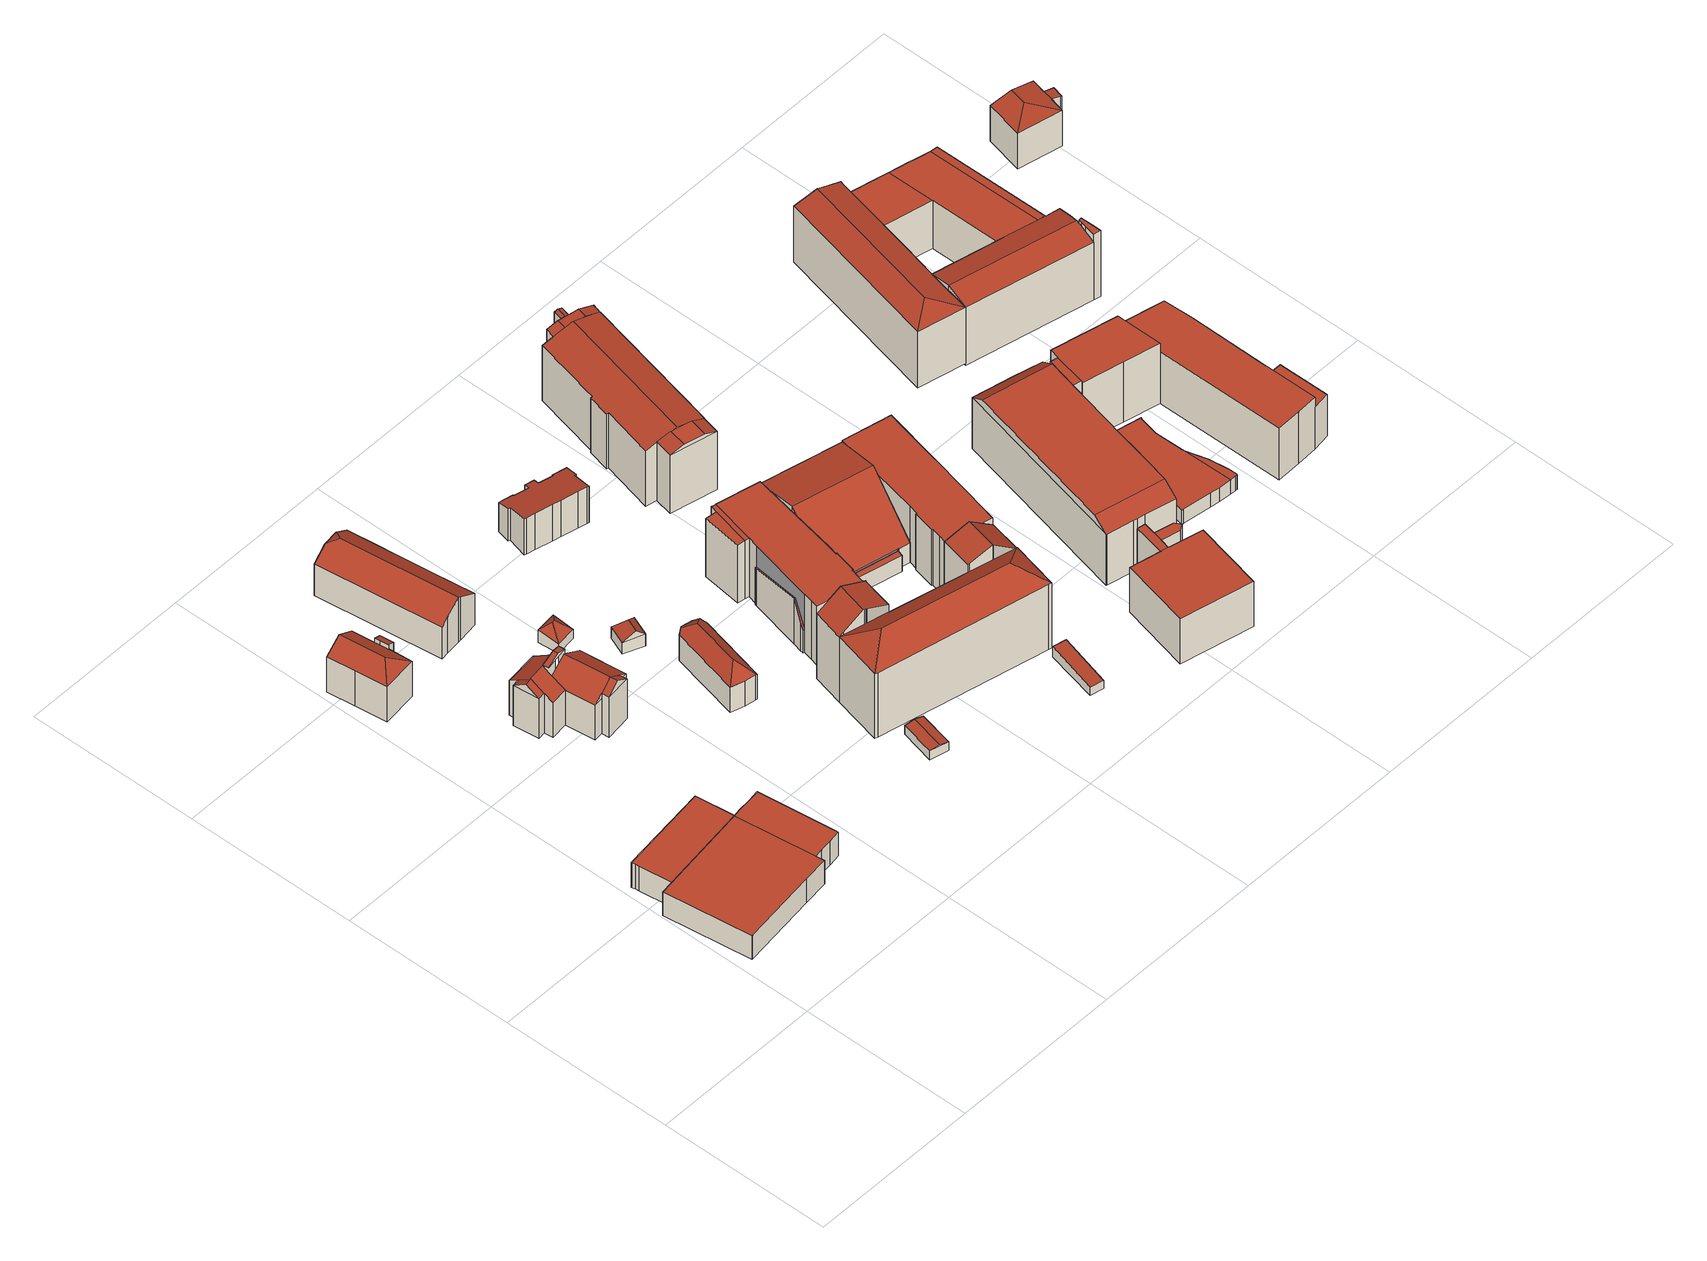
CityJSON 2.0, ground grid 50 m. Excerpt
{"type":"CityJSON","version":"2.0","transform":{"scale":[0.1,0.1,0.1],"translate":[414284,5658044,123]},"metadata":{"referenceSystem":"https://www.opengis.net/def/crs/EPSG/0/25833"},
"CityObjects":{
"building1":{"type":"Building","attributes":{"Gemeindeschluessel":14612000,"Geometrietyp2DReferenz":"3000","function":"31001_2000","roofType":"9999"},"children":["building1-1","building1-2"]},
"building1-1":{"type":"BuildingPart","attributes":{"Dachtyp_tdc":"tdcPolyFlatRoof","Dachneigung":0,"QualitaetDacherkennung":85,"Geometrietyp2DReferenz":"3000","measuredHeight":8.06,"roofType":"1000"},"parents":["building1"],"geometry":[{"type":"MultiSurface","lod":"2","boundaries":[[[0,1,2,3]],[[1,4,5,2]],[[4,6,7,5]],[[6,8,9,7]],[[8,10,11,9]],[[12,13,14,15]],[[12,0,3,13]],[[12,15,10,8,6,4,1,0]],[[3,2,5,7,9,11,14,13]]],"semantics":{"surfaces":[{"type":"WallSurface"},{"type":"RoofSurface"},{"type":"GroundSurface"}],"values":[0,0,0,0,0,0,0,1,2]}}]},
"building1-2":{"type":"BuildingPart","attributes":{"Dachtyp_tdc":"tdcPolyFlatRoof","Dachneigung":0,"QualitaetDacherkennung":81,"Geometrietyp2DReferenz":"3000","measuredHeight":8.03,"roofType":"1000"},"parents":["building1"],"geometry":[{"type":"MultiSurface","lod":"2","boundaries":[[[10,16,17,11]],[[16,18,19,17]],[[18,20,21,19]],[[20,22,23,21]],[[22,24,25,23]],[[24,26,27,25]],[[26,28,29,27]],[[28,30,31,29]],[[30,32,33,31]],[[32,15,14,33]],[[15,32,30,28,26,24,22,20,18,16,10]],[[11,17,19,21,23,25,27,29,31,33,14]]],"semantics":{"surfaces":[{"type":"WallSurface"},{"type":"RoofSurface"},{"type":"GroundSurface"}],"values":[0,0,0,0,0,0,0,0,0,0,1,2]}}]},
"building2":{"type":"Building","attributes":{"Dachtyp_tdc":"tdcPolyFlatRoof","Gemeindeschluessel":14612000,"Dachneigung":0,"QualitaetDacherkennung":77,"Geometrietyp2DReferenz":"3000","measuredHeight":8.43,"function":"31001_2000","roofType":"1000"},"geometry":[{"type":"Solid","lod":"2","boundaries":[[[[34,35,36,37]],[[35,16,38,36]],[[16,8,39,38]],[[8,40,41,39]],[[40,42,43,41]],[[42,34,37,43]],[[42,40,8,16,35,34]],[[37,36,38,39,41,43]]]],"semantics":{"surfaces":[{"type":"WallSurface"},{"type":"RoofSurface"},{"type":"GroundSurface"}],"values":[[0,0,0,0,0,0,1,2]]}}]},
"building3":{"type":"Building","attributes":{"Gemeindeschluessel":14612000,"Geometrietyp2DReferenz":"3000","function":"31001_9998","roofType":"9999"},"children":["building3-1","building3-2"]},
"building3-1":{"type":"BuildingPart","attributes":{"Dachtyp_tdc":"tdcHipAndGableRoof","Dachneigung":31.27,"QualitaetDacherkennung":76,"Geometrietyp2DReferenz":"3000","measuredHeight":15.12,"roofType":"5000"},"parents":["building3"],"geometry":[{"type":"MultiSurface","lod":"2","boundaries":[[[44,45,46,47]],[[45,48,49,46]],[[50,51,52,53]],[[51,54,55,52]],[[54,56,57,55]],[[56,58,59,57]],[[58,44,47,59]],[[54,51,60]],[[51,50,61,48,45,44,60]],[[44,58,56,54,60]],[[47,46,49,62,53,52,55,57,59]]],"semantics":{"surfaces":[{"type":"WallSurface"},{"type":"RoofSurface"},{"type":"GroundSurface"}],"values":[0,0,0,0,0,0,0,1,1,1,2]}}]},
"building3-2":{"type":"BuildingPart","attributes":{"Dachtyp_tdc":"tdcPolyFlatRoof","Dachneigung":19.65,"QualitaetDacherkennung":70,"Geometrietyp2DReferenz":"3000","measuredHeight":13.44,"roofType":"2100"},"parents":["building3"],"geometry":[{"type":"MultiSurface","lod":"2","boundaries":[[[63,64,65,66]],[[64,67,50,53,65]],[[68,63,66,49,48]],[[68,69,67,64,63]],[[66,65,53,62,49]]],"semantics":{"surfaces":[{"type":"WallSurface"},{"type":"RoofSurface"},{"type":"GroundSurface"}],"values":[0,0,0,1,2]}}]},
"building4":{"type":"Building","attributes":{"Gemeindeschluessel":14612000,"Geometrietyp2DReferenz":"3000","function":"31001_9998","roofType":"9999"},"children":["building4-1","building4-2","building4-3","building4-4","building4-5","building4-6"]},
"building4-1":{"type":"BuildingPart","attributes":{"Dachtyp_tdc":"tdcPolyFlatRoof","Dachneigung":34.03,"QualitaetDacherkennung":92,"Geometrietyp2DReferenz":"3000","measuredHeight":16.18,"roofType":"2100"},"parents":["building4"],"geometry":[{"type":"MultiSurface","lod":"2","boundaries":[[[70,71,72,73]],[[71,74,75,72]],[[71,70,76,77,78,79,80,74]],[[81,82,83,73,72,75]]],"semantics":{"surfaces":[{"type":"WallSurface"},{"type":"RoofSurface"},{"type":"GroundSurface"}],"values":[0,0,1,2]}}]},
"building4-2":{"type":"BuildingPart","attributes":{"Dachtyp_tdc":"tdcFreeFormRoof","Dachneigung":33.38,"QualitaetDacherkennung":63,"Geometrietyp2DReferenz":"3000","measuredHeight":16.01,"roofType":"5000"},"parents":["building4"],"geometry":[{"type":"MultiSurface","lod":"2","boundaries":[[[84,85,86,87]],[[88,89,90,91]],[[89,70,73,90]],[[92,93,94,95]],[[93,96,97,94]],[[96,84,87,97]],[[98,99,76,70,89,100,101]],[[102,84,96,103,104,98,101,105]],[[92,104,103,93]],[[93,103,96]],[[102,106,85]],[[84,102,85]],[[88,100,89]],[[87,86,91,90,73,83,95,94,97]]],"semantics":{"surfaces":[{"type":"WallSurface"},{"type":"RoofSurface"},{"type":"GroundSurface"}],"values":[0,0,0,0,0,0,1,1,0,0,0,0,0,2]}}]},
"building4-3":{"type":"BuildingPart","attributes":{"Dachtyp_tdc":"tdcGableRoof","Dachneigung":21.73,"QualitaetDacherkennung":36,"Geometrietyp2DReferenz":"3000","measuredHeight":18.16,"roofType":"3100"},"parents":["building4"],"geometry":[{"type":"MultiSurface","lod":"2","boundaries":[[[107,108,104,92,95,109]],[[110,108,111]],[[107,112,113]],[[108,107,113,111]],[[112,110,111,113]],[[109,95,83,82,114]]],"semantics":{"surfaces":[{"type":"WallSurface"},{"type":"RoofSurface"},{"type":"GroundSurface"}],"values":[0,0,0,1,1,2]}}]},
"building4-4":{"type":"BuildingPart","attributes":{"Dachtyp_tdc":"tdcPolyFlatRoof","Dachneigung":33.9,"QualitaetDacherkennung":66,"Geometrietyp2DReferenz":"3000","measuredHeight":15.99,"roofType":"2100"},"parents":["building4"],"geometry":[{"type":"MultiSurface","lod":"2","boundaries":[[[115,116,117]],[[115,118,119,116]],[[118,120,121,119]],[[120,122,114,121]],[[122,120,118,115,123,124,125]],[[81,116,119,121,114,82]]],"semantics":{"surfaces":[{"type":"WallSurface"},{"type":"RoofSurface"},{"type":"GroundSurface"}],"values":[0,0,0,0,1,2]}}]},
"building4-5":{"type":"BuildingPart","attributes":{"Dachtyp_tdc":"tdcGableRoof","Dachneigung":34.15,"QualitaetDacherkennung":80,"Geometrietyp2DReferenz":"3000","measuredHeight":16.05,"roofType":"3100"},"parents":["building4"],"geometry":[{"type":"MultiSurface","lod":"2","boundaries":[[[106,126,127,86,85]],[[126,128,129,127]],[[128,100,88,91,129]],[[128,126,130]],[[126,106,105,131,130]],[[100,128,130,131]],[[86,127,129,91]]],"semantics":{"surfaces":[{"type":"WallSurface"},{"type":"RoofSurface"},{"type":"GroundSurface"}],"values":[0,0,0,0,1,1,2]}}]},
"building4-6":{"type":"BuildingPart","attributes":{"Dachtyp_tdc":"tdcGableRoof","Dachneigung":34.23,"QualitaetDacherkennung":60,"Geometrietyp2DReferenz":"3000","measuredHeight":16.06,"roofType":"3100"},"parents":["building4"],"geometry":[{"type":"MultiSurface","lod":"2","boundaries":[[[74,132,133,75]],[[132,134,135,133]],[[134,117,116,135]],[[134,136,80,124,123,117]],[[74,80,136,132]],[[136,134,132]],[[116,81,75,133,135]]],"semantics":{"surfaces":[{"type":"WallSurface"},{"type":"RoofSurface"},{"type":"GroundSurface"}],"values":[0,0,0,1,1,0,2]}}]},
"building5":{"type":"Building","attributes":{"Dachtyp_tdc":"tdcGableAndHippedGRoof","Gemeindeschluessel":14612000,"Dachneigung":33.73,"QualitaetDacherkennung":75,"Geometrietyp2DReferenz":"3000","measuredHeight":15.23,"function":"31001_9998","roofType":"9999"},"geometry":[{"type":"Solid","lod":"2","boundaries":[[[[137,138,139,140]],[[138,141,142,139]],[[141,143,144,142]],[[143,145,146,144]],[[145,147,148,146]],[[147,149,150,148]],[[143,141,151]],[[141,138,137,152,153,151]],[[153,154,155,156,149,147,145,143,151]],[[150,157,158,159,160,161,140,139,142,144,146,148]],[[149,156,157,150]],[[156,155,158,157]],[[155,154,159,158]],[[154,153,160,159]],[[153,152,161,160]],[[152,137,140,161]]]],"semantics":{"surfaces":[{"type":"WallSurface"},{"type":"RoofSurface"},{"type":"GroundSurface"}],"values":[[0,0,0,0,0,0,1,1,1,2,0,0,0,0,0,0]]}}]},
"building6":{"type":"Building","attributes":{"Dachtyp_tdc":"tdcHipRoof","Gemeindeschluessel":14612000,"Dachneigung":45.97,"QualitaetDacherkennung":79,"Geometrietyp2DReferenz":"3000","measuredHeight":6.5,"function":"31001_9998","roofType":"3200"},"geometry":[{"type":"Solid","lod":"2","boundaries":[[[[162,163,164,165]],[[163,166,167,164]],[[166,168,169,167]],[[168,162,165,169]],[[166,163,170]],[[162,168,171]],[[163,162,171,170]],[[168,166,170,171]],[[165,164,167,169]]]],"semantics":{"surfaces":[{"type":"WallSurface"},{"type":"RoofSurface"},{"type":"GroundSurface"}],"values":[[0,0,0,0,1,1,1,1,2]]}}]},
"building7":{"type":"Building","attributes":{"Dachtyp_tdc":"tdcGableRoof","Gemeindeschluessel":14612000,"Dachneigung":11.41,"QualitaetDacherkennung":80,"Geometrietyp2DReferenz":"3000","measuredHeight":3.55,"function":"31001_9998","roofType":"3100"},"geometry":[{"type":"Solid","lod":"2","boundaries":[[[[172,173,174,175]],[[173,176,177,174]],[[176,178,179,177]],[[178,172,175,179]],[[176,173,180]],[[172,178,181]],[[173,172,181,180]],[[178,176,180,181]],[[175,174,177,179]]]],"semantics":{"surfaces":[{"type":"WallSurface"},{"type":"RoofSurface"},{"type":"GroundSurface"}],"values":[[0,0,0,0,0,0,1,1,2]]}}]},
"building8":{"type":"Building","attributes":{"Dachtyp_tdc":"tdcHipAndGableRoof","Gemeindeschluessel":14612000,"Dachneigung":36.95,"QualitaetDacherkennung":66,"Geometrietyp2DReferenz":"3000","measuredHeight":6.37,"function":"31001_9998","roofType":"5000"},"geometry":[{"type":"Solid","lod":"2","boundaries":[[[[182,183,184,185]],[[183,186,187,184]],[[186,188,189,187]],[[188,182,185,189]],[[186,183,190]],[[182,188,191]],[[183,182,191,190]],[[188,186,190,191]],[[185,184,187,189]]]],"semantics":{"surfaces":[{"type":"WallSurface"},{"type":"RoofSurface"},{"type":"GroundSurface"}],"values":[[0,0,0,0,1,0,1,1,2]]}}]},
"building9":{"type":"Building","attributes":{"Dachtyp_tdc":"tdcFreeFormRoof","Gemeindeschluessel":14612000,"Dachneigung":42.95,"QualitaetDacherkennung":76,"Geometrietyp2DReferenz":"3000","measuredHeight":12.14,"function":"31001_9998","roofType":"5000"},"geometry":[{"type":"Solid","lod":"2","boundaries":[[[[192,193,194,195]],[[193,196,197,194]],[[196,198,199,197]],[[198,200,201,199]],[[200,202,203,201]],[[204,205,206,207,208]],[[209,210,198,196,211]],[[200,210,209,206,205,202]],[[209,211,193,192,207,206]],[[204,202,205]],[[196,193,211]],[[192,208,207]],[[200,198,210]],[[203,212,213,195,194,197,199,201]],[[202,204,212,203]],[[204,208,213,212]],[[208,192,195,213]]]],"semantics":{"surfaces":[{"type":"WallSurface"},{"type":"RoofSurface"},{"type":"GroundSurface"}],"values":[[0,0,0,0,0,1,1,1,1,0,0,0,0,2,0,0,0]]}}]},
"building10":{"type":"Building","attributes":{"Dachtyp_tdc":"tdcPolyFlatRoof","Gemeindeschluessel":14612000,"Dachneigung":13.35,"QualitaetDacherkennung":52,"Geometrietyp2DReferenz":"3000","measuredHeight":12.27,"function":"31001_9998","roofType":"2100"},"geometry":[{"type":"Solid","lod":"2","boundaries":[[[[214,215,216,217]],[[215,218,219,216]],[[218,220,221,219]],[[220,222,223,221]],[[222,224,225,223]],[[224,226,227,225]],[[226,228,229,227]],[[228,230,231,229]],[[230,232,233,231]],[[232,234,235,233]],[[234,236,237,235]],[[236,238,239,237]],[[238,240,241,239]],[[240,242,243,241]],[[242,244,245,243]],[[244,246,247,245]],[[246,248,249,247]],[[248,250,251,249]],[[250,252,253,251]],[[252,254,255,253]],[[254,256,257,255]],[[256,258,259,257]],[[258,214,217,259]],[[258,256,254,252,250,248,246,244,242,240,238,236,234,232,230,228,226,224,222,220,218,215,214]],[[217,216,219,221,223,225,227,229,231,233,235,237,239,241,243,245,247,249,251,253,255,257,259]]]],"semantics":{"surfaces":[{"type":"WallSurface"},{"type":"RoofSurface"},{"type":"GroundSurface"}],"values":[[0,0,0,0,0,0,0,0,0,0,0,0,0,0,0,0,0,0,0,0,0,0,0,1,2]]}}]},
"building11":{"type":"Building","attributes":{"Gemeindeschluessel":14612000,"Geometrietyp2DReferenz":"3000","function":"31001_9998","roofType":"9999"},"children":["building11-1","building11-2","building11-3","building11-4"]},
"building11-1":{"type":"BuildingPart","attributes":{"Dachtyp_tdc":"tdcPolyFlatRoof","Dachneigung":0,"QualitaetDacherkennung":43,"Geometrietyp2DReferenz":"3000","measuredHeight":19.7,"roofType":"1000"},"parents":["building11"],"geometry":[{"type":"MultiSurface","lod":"2","boundaries":[[[260,261,262,263]],[[260,264,265,261]],[[264,266,267,265]],[[266,264,260,263]],[[262,261,265,267]]],"semantics":{"surfaces":[{"type":"WallSurface"},{"type":"RoofSurface"},{"type":"GroundSurface"}],"values":[0,0,0,1,2]}}]},
"building11-2":{"type":"BuildingPart","attributes":{"Dachtyp_tdc":"tdcPolyFlatRoof","Dachneigung":0,"QualitaetDacherkennung":51,"Geometrietyp2DReferenz":"3000","measuredHeight":19.66,"roofType":"1000"},"parents":["building11"],"geometry":[{"type":"MultiSurface","lod":"2","boundaries":[[[268,263,262,269]],[[266,270,271,267]],[[270,272,273,271]],[[272,270,266,263,268]],[[269,262,267,271,273]]],"semantics":{"surfaces":[{"type":"WallSurface"},{"type":"RoofSurface"},{"type":"GroundSurface"}],"values":[0,0,0,1,2]}}]},
"building11-3":{"type":"BuildingPart","attributes":{"Dachtyp_tdc":"tdcPolyFlatRoof","Dachneigung":0,"QualitaetDacherkennung":45,"Geometrietyp2DReferenz":"3000","measuredHeight":19.8,"roofType":"1000"},"parents":["building11"],"geometry":[{"type":"MultiSurface","lod":"2","boundaries":[[[274,275,276]],[[274,277,268,269,275]],[[278,279,280,273,272]],[[279,281,282,280]],[[281,283,284,282]],[[283,285,286,284]],[[285,287,288,286]],[[287,289,290,288]],[[289,291,292,290]],[[291,293,294,292]],[[293,295,296,294]],[[295,297,298,296]],[[297,299,300,298]],[[299,301,300]],[[299,297,295,293,291,289,287,285,283,281,279,278,277,274]],[[275,269,273,280,282,284,286,288,290,292,294,296,298,300,302]]],"semantics":{"surfaces":[{"type":"WallSurface"},{"type":"RoofSurface"},{"type":"GroundSurface"}],"values":[0,0,0,0,0,0,0,0,0,0,0,0,0,0,1,2]}}]},
"building11-4":{"type":"BuildingPart","attributes":{"Dachtyp_tdc":"tdcGableRoof","Dachneigung":10.1,"QualitaetDacherkennung":2,"Geometrietyp2DReferenz":"3000","measuredHeight":15.35,"roofType":"3100"},"parents":["building11"],"geometry":[{"type":"MultiSurface","lod":"2","boundaries":[[[303,276,275,304]],[[301,305,306,300]],[[305,307,308,306]],[[307,309,310,308]],[[309,311,312,310]],[[311,313,314,312]],[[313,303,304,314]],[[309,307,305,301,315]],[[315,276,303,313,311,309]],[[304,275,302,300,306,308,310,312,314]]],"semantics":{"surfaces":[{"type":"WallSurface"},{"type":"RoofSurface"},{"type":"GroundSurface"}],"values":[0,0,0,0,0,0,0,1,1,2]}}]},
"building12":{"type":"Building","attributes":{"name":"Brauerei an Waldschlösschen","Gemeindeschluessel":14612000,"Geometrietyp2DReferenz":"3000","function":"31001_2081","roofType":"9999"},"children":["building12-1","building12-2","building12-3"]},
"building12-1":{"type":"BuildingPart","attributes":{"Dachtyp_tdc":"tdcGableRoof","Dachneigung":37.42,"QualitaetDacherkennung":75,"Geometrietyp2DReferenz":"3000","measuredHeight":27.34,"roofType":"3100"},"parents":["building12"],"geometry":[{"type":"MultiSurface","lod":"2","boundaries":[[[316,317,318,319]],[[317,320,321,318]],[[320,322,323,321]],[[322,324,325,326,323]],[[327,328,329,330]],[[328,316,319,329]],[[331,324,322,320,317,316]],[[316,328,327,332,331]],[[319,318,321,323,326,333,330,329]]],"semantics":{"surfaces":[{"type":"WallSurface"},{"type":"RoofSurface"},{"type":"GroundSurface"}],"values":[0,0,0,0,0,0,1,1,2]}}]},
"building12-2":{"type":"BuildingPart","attributes":{"Dachtyp_tdc":"tdcHipRoof","Dachneigung":34.45,"QualitaetDacherkennung":50,"Geometrietyp2DReferenz":"3000","measuredHeight":27.27,"roofType":"3200"},"parents":["building12"],"geometry":[{"type":"MultiSurface","lod":"2","boundaries":[[[334,335,336,337,338]],[[335,339,340,336]],[[339,341,342,340]],[[341,343,344,342]],[[343,345,327,330,344]],[[325,346,347,326]],[[346,348,349,347]],[[345,343,350]],[[335,334,351]],[[343,341,339,335,351,350]],[[334,352,353,348,346,325,354,332,345,350,351]],[[349,355,337,336,340,342,344,330,333,326,347]]],"semantics":{"surfaces":[{"type":"WallSurface"},{"type":"RoofSurface"},{"type":"GroundSurface"}],"values":[0,0,0,0,0,0,0,1,1,1,1,2]}}]},
"building12-3":{"type":"BuildingPart","attributes":{"Dachtyp_tdc":"tdcGableRoof","Dachneigung":37.71,"QualitaetDacherkennung":75,"Geometrietyp2DReferenz":"3000","measuredHeight":27.37,"roofType":"3100"},"parents":["building12"],"geometry":[{"type":"MultiSurface","lod":"2","boundaries":[[[356,357,358,349,348]],[[357,359,360,358]],[[359,361,362,360]],[[361,363,364,362]],[[363,365,366,364]],[[365,338,337,366]],[[361,359,357,356,367]],[[367,352,338,365,363,361]],[[337,355,349,358,360,362,364,366]]],"semantics":{"surfaces":[{"type":"WallSurface"},{"type":"RoofSurface"},{"type":"GroundSurface"}],"values":[0,0,0,0,0,0,1,1,2]}}]},
"building13":{"type":"Building","attributes":{"Dachtyp_tdc":"tdcPolyFlatRoof","Gemeindeschluessel":14612000,"Dachneigung":3.63,"QualitaetDacherkennung":56,"Geometrietyp2DReferenz":"3000","measuredHeight":3.65,"function":"31001_9998","roofType":"2100"},"geometry":[{"type":"Solid","lod":"2","boundaries":[[[[368,369,370,371]],[[369,372,373,370]],[[372,374,375,373]],[[374,368,371,375]],[[374,372,369,368]],[[371,370,373,375]]]],"semantics":{"surfaces":[{"type":"WallSurface"},{"type":"RoofSurface"},{"type":"GroundSurface"}],"values":[[0,0,0,0,1,2]]}}]},
"building14":{"type":"Building","attributes":{"Gemeindeschluessel":14612000,"Geometrietyp2DReferenz":"3000","function":"31001_9998","roofType":"9999"},"children":["building14-1","building14-2"]},
"building14-1":{"type":"BuildingPart","attributes":{"Dachtyp_tdc":"tdcGableRoof","Dachneigung":44.28,"QualitaetDacherkennung":15,"Geometrietyp2DReferenz":"3000","measuredHeight":20.73,"roofType":"3100"},"parents":["building14"],"geometry":[{"type":"MultiSurface","lod":"2","boundaries":[[[376,377,378]],[[376,379,380,377]],[[379,381,382,380]],[[381,383,384,382]],[[383,385,386,384]],[[385,387,388,386]],[[387,389,390,388]],[[389,391,392,390]],[[391,393,394,395,392]],[[387,385,383,381]],[[381,379,376,393,391,389,387]],[[395,377,380,382,384,386,388,390,392]]],"semantics":{"surfaces":[{"type":"WallSurface"},{"type":"RoofSurface"},{"type":"GroundSurface"}],"values":[0,0,0,0,0,0,0,0,0,1,1,2]}}]},
"building14-2":{"type":"BuildingPart","attributes":{"Dachtyp_tdc":"tdcFreeFormRoof","Dachneigung":63.26,"QualitaetDacherkennung":7,"Geometrietyp2DReferenz":"3000","measuredHeight":6.7,"roofType":"5000"},"parents":["building14"],"geometry":[{"type":"MultiSurface","lod":"2","boundaries":[[[394,396,392,395]],[[396,397,398,392]],[[397,399,400,398]],[[399,378,377,400]],[[401,402,399,397]],[[401,397,396,394]],[[402,401,394,378]],[[402,378,399]],[[395,392,398,400,377]]],"semantics":{"surfaces":[{"type":"WallSurface"},{"type":"RoofSurface"},{"type":"GroundSurface"}],"values":[0,0,0,0,1,1,1,1,2]}}]},
"building15":{"type":"Building","attributes":{"Gemeindeschluessel":14612000,"Geometrietyp2DReferenz":"3000","function":"31001_2000","roofType":"9999"},"children":["building15-1","building15-2","building15-3","building15-4"]},
"building15-1":{"type":"BuildingPart","attributes":{"Dachtyp_tdc":"tdcGableRoof","Dachneigung":17.81,"QualitaetDacherkennung":59,"Geometrietyp2DReferenz":"3000","measuredHeight":21.57,"roofType":"3100"},"parents":["building15"],"geometry":[{"type":"MultiSurface","lod":"2","boundaries":[[[403,404,405,406]],[[404,407,408,405]],[[407,409,410,408]],[[409,411,412,410]],[[411,413,414,412]],[[413,415,416,414]],[[415,417,418,416]],[[417,419,420,418]],[[421,422,423,424,425,426,427]],[[428,429,430,419,417,415,413,411,409,407,404,403,431,432,433]],[[433,434,435,422,421,436,437,428]],[[438,406,405,408,410,412,414,416,418,420,439,425,424]]],"semantics":{"surfaces":[{"type":"WallSurface"},{"type":"RoofSurface"},{"type":"GroundSurface"}],"values":[0,0,0,0,0,0,0,0,0,1,1,2]}}]},
"building15-2":{"type":"BuildingPart","attributes":{"Dachtyp_tdc":"tdcCutGableRoof","Dachneigung":1.05,"QualitaetDacherkennung":79,"Geometrietyp2DReferenz":"3000","measuredHeight":21.12,"roofType":"9999"},"parents":["building15"],"geometry":[{"type":"MultiSurface","lod":"2","boundaries":[[[440,441,403,406,442]],[[423,443,444,424]],[[443,440,442,444]],[[441,440,445,446]],[[443,423,435,447,448]],[[440,443,448,445]],[[447,434,449,432,446,445,448]],[[442,406,438,424,444]]],"semantics":{"surfaces":[{"type":"WallSurface"},{"type":"RoofSurface"},{"type":"GroundSurface"}],"values":[0,0,0,1,1,0,1,2]}}]},
"building15-3":{"type":"BuildingPart","attributes":{"Dachtyp_tdc":"tdcCutGableRoof","Dachneigung":2.45,"QualitaetDacherkennung":72,"Geometrietyp2DReferenz":"3000","measuredHeight":21.21,"roofType":"9999"},"parents":["building15"],"geometry":[{"type":"MultiSurface","lod":"2","boundaries":[[[450,451,452,453]],[[451,454,452]],[[455,456,457]],[[455,458,459,456]],[[458,426,425,459]],[[460,450,453,420,419]],[[460,461,462,450]],[[463,464,465,436,427]],[[466,462,461,429,467,437,465,464,468]],[[451,466,468,455]],[[455,468,464,463,458]],[[450,462,466,451]],[[458,463,427,426]],[[453,452,456,459,425,439,420]]],"semantics":{"surfaces":[{"type":"WallSurface"},{"type":"RoofSurface"},{"type":"GroundSurface"}],"values":[0,0,0,0,0,0,1,1,1,0,0,0,0,2]}}]},
"building15-4":{"type":"BuildingPart","attributes":{"Dachtyp_tdc":"tdcGableRoof","Dachneigung":10.07,"QualitaetDacherkennung":44,"Geometrietyp2DReferenz":"3000","measuredHeight":18.51,"roofType":"3100"},"parents":["building15"],"geometry":[{"type":"MultiSurface","lod":"2","boundaries":[[[469,470,471,472]],[[470,457,456,471]],[[454,469,472,452]],[[454,473,474,469]],[[475,474,473,476]],[[457,476,473,454]],[[470,475,476,457]],[[469,474,475,470]],[[472,471,456,452]]],"semantics":{"surfaces":[{"type":"WallSurface"},{"type":"RoofSurface"},{"type":"GroundSurface"}],"values":[0,0,0,1,1,0,0,0,2]}}]},
"building16":{"type":"Building","attributes":{"Gemeindeschluessel":14612000,"Geometrietyp2DReferenz":"3000","function":"31001_9998","roofType":"9999"},"children":["building16-1","building16-2"]},
"building16-1":{"type":"BuildingPart","attributes":{"Dachtyp_tdc":"tdcPolyFlatRoof","Dachneigung":0,"QualitaetDacherkennung":61,"Geometrietyp2DReferenz":"3000","measuredHeight":18.81,"roofType":"1000"},"parents":["building16"],"geometry":[{"type":"MultiSurface","lod":"2","boundaries":[[[477,478,479,480]],[[478,481,479]],[[482,483,484]],[[482,485,486,483]],[[485,487,488,486]],[[487,489,490,488]],[[489,491,492,490]],[[491,493,494,492]],[[493,495,496,494]],[[495,497,498,496]],[[497,499,500,498]],[[499,501,502,500]],[[501,477,480,502]],[[501,499,497,495,493,491,489,487,485,482,478,477]],[[480,479,483,486,488,490,492,494,496,498,500,502]]],"semantics":{"surfaces":[{"type":"WallSurface"},{"type":"RoofSurface"},{"type":"GroundSurface"}],"values":[0,0,0,0,0,0,0,0,0,0,0,0,0,1,2]}}]},
"building16-2":{"type":"BuildingPart","attributes":{"Dachtyp_tdc":"tdcPolyFlatRoof","Dachneigung":0,"QualitaetDacherkennung":0,"Geometrietyp2DReferenz":"3000","measuredHeight":3,"roofType":"9999"},"parents":["building16"],"geometry":[{"type":"MultiSurface","lod":"2","boundaries":[[[484,503,504,505,481]],[[481,505,506,479]],[[505,504,507,506]],[[504,503,508,507]],[[503,484,483,508]],[[506,507,508,483,479]],[[479,483,484,481]]],"semantics":{"surfaces":[{"type":"RoofSurface"},{"type":"WallSurface"},{"type":"GroundSurface"},{"type":"ClosureSurface","isClosure":"1","QuelleClosure":"LoD1Solid"}],"values":[0,1,1,1,1,2,3]}}]},
"building17":{"type":"Building","attributes":{"Gemeindeschluessel":14612000,"Geometrietyp2DReferenz":"3000","function":"31001_9998","roofType":"9999"},"children":["building17-1","building17-2","building17-3"]},
"building17-1":{"type":"BuildingPart","attributes":{"Dachtyp_tdc":"tdcPolyFlatRoof","Dachneigung":0,"QualitaetDacherkennung":49,"Geometrietyp2DReferenz":"3000","measuredHeight":14.68,"roofType":"1000"},"parents":["building17"],"geometry":[{"type":"MultiSurface","lod":"2","boundaries":[[[509,510,511,512]],[[510,513,514,511]],[[513,515,516,514]],[[515,517,518,516]],[[515,513,510,509,517]],[[518,512,511,514,516]]],"semantics":{"surfaces":[{"type":"WallSurface"},{"type":"RoofSurface"},{"type":"GroundSurface"}],"values":[0,0,0,0,1,2]}}]},
"building17-2":{"type":"BuildingPart","attributes":{"Dachtyp_tdc":"tdcPolyFlatRoof","Dachneigung":0,"QualitaetDacherkennung":71,"Geometrietyp2DReferenz":"3000","measuredHeight":15.23,"roofType":"1000"},"parents":["building17"],"geometry":[{"type":"MultiSurface","lod":"2","boundaries":[[[519,520,521,522]],[[520,523,524,521]],[[523,525,524]],[[526,527,528]],[[526,529,530,527]],[[529,531,532,530]],[[531,519,522,532]],[[531,529,526,523,520,519]],[[522,521,524,527,530,532]]],"semantics":{"surfaces":[{"type":"WallSurface"},{"type":"RoofSurface"},{"type":"GroundSurface"}],"values":[0,0,0,0,0,0,0,1,2]}}]},
"building17-3":{"type":"BuildingPart","attributes":{"Dachtyp_tdc":"tdcPolyFlatRoof","Dachneigung":0,"QualitaetDacherkennung":66,"Geometrietyp2DReferenz":"3000","measuredHeight":14.7,"roofType":"1000"},"parents":["building17"],"geometry":[{"type":"MultiSurface","lod":"2","boundaries":[[[525,533,534,524]],[[533,535,536,534]],[[535,537,512,536]],[[537,509,512]],[[538,518,517]],[[538,528,527,518]],[[528,538,537,535,533,525]],[[524,534,536,512,518,527]]],"semantics":{"surfaces":[{"type":"WallSurface"},{"type":"RoofSurface"},{"type":"GroundSurface"}],"values":[0,0,0,0,0,0,1,2]}}]},
"building18":{"type":"Building","attributes":{"Dachtyp_tdc":"tdcFreeFormRoof","Gemeindeschluessel":14612000,"Dachneigung":0.007,"QualitaetDacherkennung":47,"Geometrietyp2DReferenz":"3000","measuredHeight":20.05,"function":"31001_9998","roofType":"5000"},"geometry":[{"type":"Solid","lod":"2","boundaries":[[[[539,540,541,542]],[[540,543,544,541]],[[543,545,546,544]],[[545,547,548,546]],[[547,549,550,548]],[[549,551,552,550]],[[551,553,554,552]],[[553,555,556,554]],[[555,557,558,556]],[[557,559,560,558]],[[559,561,562,560]],[[561,563,564,562]],[[563,565,566,564]],[[565,567,568,566]],[[567,569,570,568]],[[569,571,572,570]],[[571,573,574,572]],[[573,539,542,574]],[[575,576,577,578,579,580,581]],[[582,583,584,545,543,540,539,573,571]],[[585,586,587,588,581,580,584,583]],[[557,581,588,559]],[[559,588,587,561]],[[561,587,586,563]],[[563,586,585,565]],[[565,585,583,567]],[[569,582,571]],[[545,584,580,579,547]],[[567,583,582,569]],[[555,575,581,557]],[[547,579,578,549]],[[549,578,577,551]],[[551,577,576,553]],[[553,576,575,555]],[[542,541,544,546,548,550,552,554,556,558,560,562,564,566,568,570,572,574]]]],"semantics":{"surfaces":[{"type":"WallSurface"},{"type":"RoofSurface"},{"type":"GroundSurface"}],"values":[[0,0,0,0,0,0,0,0,0,0,0,0,0,0,0,0,0,0,1,1,1,0,0,0,0,0,0,0,0,0,0,0,0,0,2]]}}]},
"building19":{"type":"Building","attributes":{"Gemeindeschluessel":14612000,"Geometrietyp2DReferenz":"3000","function":"31001_9998","roofType":"9999"},"children":["building19-1","building19-2","building19-3"]},
"building19-1":{"type":"BuildingPart","attributes":{"Dachtyp_tdc":"tdcPolyFlatRoof","Dachneigung":0,"QualitaetDacherkennung":51,"Geometrietyp2DReferenz":"3000","measuredHeight":4.28,"roofType":"1000"},"parents":["building19"],"geometry":[{"type":"MultiSurface","lod":"2","boundaries":[[[589,590,591,592]],[[590,593,594,591]],[[593,595,596,594]],[[595,597,598,596]],[[599,589,592,600]],[[599,597,595,593,590,589]],[[592,591,594,596,598,600]]],"semantics":{"surfaces":[{"type":"WallSurface"},{"type":"RoofSurface"},{"type":"GroundSurface"}],"values":[0,0,0,0,0,1,2]}}]},
"building19-2":{"type":"BuildingPart","attributes":{"Dachtyp_tdc":"tdcPolyFlatRoof","Dachneigung":8.43,"QualitaetDacherkennung":76,"Geometrietyp2DReferenz":"3000","measuredHeight":4.97,"roofType":"2100"},"parents":["building19"],"geometry":[{"type":"MultiSurface","lod":"2","boundaries":[[[601,602,603,604]],[[602,605,606,603]],[[605,607,608,606]],[[607,609,610,608]],[[609,611,612,610]],[[611,613,614,612]],[[613,611,609,607,605,602,601]],[[604,603,606,608,610,612,614]]],"semantics":{"surfaces":[{"type":"WallSurface"},{"type":"RoofSurface"},{"type":"GroundSurface"}],"values":[0,0,0,0,0,0,1,2]}}]},
"building19-3":{"type":"BuildingPart","attributes":{"Dachtyp_tdc":"tdcPolyFlatRoof","Dachneigung":0,"QualitaetDacherkennung":83,"Geometrietyp2DReferenz":"3000","measuredHeight":4.68,"roofType":"1000"},"parents":["building19"],"geometry":[{"type":"MultiSurface","lod":"2","boundaries":[[[615,616,617,614,613]],[[616,618,619,617]],[[618,620,621,619]],[[620,622,623,621]],[[622,624,625,623]],[[624,626,592,625]],[[626,627,599,600,592]],[[628,598,597]],[[628,629,630,598]],[[629,631,632,630]],[[631,633,634,632]],[[633,635,636,634]],[[635,637,638,636]],[[637,639,601,604,638]],[[639,637,635,633,631,629,628,627,626,624,622,620,618,616,615]],[[614,617,619,621,623,625,592,600,598,630,632,634,636,638,604]]],"semantics":{"surfaces":[{"type":"WallSurface"},{"type":"RoofSurface"},{"type":"GroundSurface"}],"values":[0,0,0,0,0,0,0,0,0,0,0,0,0,0,1,2]}}]},
"building20":{"type":"Building","attributes":{"Gemeindeschluessel":14612000,"Geometrietyp2DReferenz":"3000","function":"31001_9998","roofType":"9999"},"children":["building20-1","building20-2","building20-3","building20-4"]},
"building20-1":{"type":"BuildingPart","attributes":{"Dachtyp_tdc":"tdcPolyFlatRoof","Dachneigung":0,"QualitaetDacherkennung":34,"Geometrietyp2DReferenz":"3000","measuredHeight":20.47,"roofType":"1000"},"parents":["building20"],"geometry":[{"type":"MultiSurface","lod":"2","boundaries":[[[640,641,642,643]],[[641,644,645,646,642]],[[647,648,649,650,651]],[[648,652,653,649]],[[652,648,647,644,641,640,654]],[[643,642,646,650,649,653,655]]],"semantics":{"surfaces":[{"type":"WallSurface"},{"type":"RoofSurface"},{"type":"GroundSurface"}],"values":[0,0,0,0,1,2]}}]},
"building20-2":{"type":"BuildingPart","attributes":{"Dachtyp_tdc":"tdcPolyFlatRoof","Dachneigung":0,"QualitaetDacherkennung":54,"Geometrietyp2DReferenz":"3000","measuredHeight":14.18,"roofType":"1000"},"parents":["building20"],"geometry":[{"type":"MultiSurface","lod":"2","boundaries":[[[656,657,658,659]],[[657,660,661,658]],[[662,656,659,663]],[[662,660,657,656]],[[659,658,661,663]]],"semantics":{"surfaces":[{"type":"WallSurface"},{"type":"RoofSurface"},{"type":"GroundSurface"}],"values":[0,0,0,1,2]}}]},
"building20-3":{"type":"BuildingPart","attributes":{"Dachtyp_tdc":"tdcPolyFlatRoof","Dachneigung":0,"QualitaetDacherkennung":43,"Geometrietyp2DReferenz":"3000","measuredHeight":20.49,"roofType":"1000"},"parents":["building20"],"geometry":[{"type":"MultiSurface","lod":"2","boundaries":[[[588,664,655,654]],[[588,665,666,664]],[[665,640,643,666]],[[640,665,588,654]],[[655,664,666,643]]],"semantics":{"surfaces":[{"type":"WallSurface"},{"type":"RoofSurface"},{"type":"GroundSurface"}],"values":[0,0,0,1,2]}}]},
"building20-4":{"type":"BuildingPart","attributes":{"Dachtyp_tdc":"tdcPolyFlatRoof","Dachneigung":0,"QualitaetDacherkennung":58,"Geometrietyp2DReferenz":"3000","measuredHeight":17.53,"roofType":"1000"},"parents":["building20"],"geometry":[{"type":"MultiSurface","lod":"2","boundaries":[[[667,661,660]],[[667,668,669,661]],[[668,670,671,669]],[[670,651,650,671]],[[645,672,673,646]],[[672,674,675,673]],[[674,676,662,663,675]],[[676,674,672,645,651,670,668,667]],[[661,669,671,650,646,673,675,663]]],"semantics":{"surfaces":[{"type":"WallSurface"},{"type":"RoofSurface"},{"type":"GroundSurface"}],"values":[0,0,0,0,0,0,0,1,2]}}]},
"building21":{"type":"Building","attributes":{"Dachtyp_tdc":"tdcHipAndGableRoof","Gemeindeschluessel":14612000,"Dachneigung":14.75,"QualitaetDacherkennung":76,"Geometrietyp2DReferenz":"3000","measuredHeight":20.85,"function":"31001_2000","roofType":"5000"},"geometry":[{"type":"Solid","lod":"2","boundaries":[[[[677,678,679,680]],[[678,681,682,679]],[[681,683,684,682]],[[683,685,686,684]],[[685,687,688,686]],[[681,678,689]],[[678,677,690,691,692,693,694,687,689]],[[687,685,683,681,689]],[[688,695,696,697,698,699,680,679,682,684,686]],[[687,694,695,688]],[[694,693,696,695]],[[693,692,697,696]],[[692,691,698,697]],[[691,690,699,698]],[[690,677,680,699]]]],"semantics":{"surfaces":[{"type":"WallSurface"},{"type":"RoofSurface"},{"type":"GroundSurface"}],"values":[[0,0,0,0,0,1,1,1,2,0,0,0,0,0,0]]}}]},
"building22":{"type":"Building","attributes":{"Gemeindeschluessel":14612000,"Geometrietyp2DReferenz":"3000","function":"31001_2000","roofType":"9999"},"children":["building22-1","building22-2","building22-3","building22-4","building22-5"]},
"building22-1":{"type":"BuildingPart","attributes":{"Dachtyp_tdc":"tdcGableRoof","Dachneigung":14.97,"QualitaetDacherkennung":81,"Geometrietyp2DReferenz":"3000","measuredHeight":21.38,"roofType":"3100"},"parents":["building22"],"geometry":[{"type":"MultiSurface","lod":"2","boundaries":[[[700,701,702]],[[700,703,704,701]],[[703,705,706,704]],[[705,707,708,706]],[[707,709,710,708]],[[711,678,712,713]],[[678,714,715,712]],[[714,677,716,715]],[[677,717,718,716]],[[717,719,718]],[[714,678,711,709,707]],[[707,705,703,700,717,677,714]],[[701,704,706,708,710,713,712,715,716,718]]],"semantics":{"surfaces":[{"type":"WallSurface"},{"type":"RoofSurface"},{"type":"GroundSurface"}],"values":[0,0,0,0,0,0,0,0,0,0,1,1,2]}}]},
"building22-2":{"type":"BuildingPart","attributes":{"Dachtyp_tdc":"tdcPolyFlatRoof","Dachneigung":0,"QualitaetDacherkennung":89,"Geometrietyp2DReferenz":"3000","measuredHeight":16.27,"roofType":"1000"},"parents":["building22"],"geometry":[{"type":"MultiSurface","lod":"2","boundaries":[[[720,721,722,723]],[[721,724,725,722]],[[724,726,727,725]],[[702,701,728,729]],[[719,730,731,718]],[[719,702,729,726,724,721,720,730]],[[731,723,722,725,727,728,701,718]]],"semantics":{"surfaces":[{"type":"WallSurface"},{"type":"RoofSurface"},{"type":"GroundSurface"}],"values":[0,0,0,0,0,1,2]}}]},
"building22-3":{"type":"BuildingPart","attributes":{"Dachtyp_tdc":"tdcPolyFlatRoof","Dachneigung":11.72,"QualitaetDacherkennung":79,"Geometrietyp2DReferenz":"3000","measuredHeight":16.61,"roofType":"2100"},"parents":["building22"],"geometry":[{"type":"MultiSurface","lod":"2","boundaries":[[[732,729,728,733]],[[726,734,735,727]],[[734,732,733,735]],[[734,726,729,732]],[[733,728,727,735]]],"semantics":{"surfaces":[{"type":"WallSurface"},{"type":"RoofSurface"},{"type":"GroundSurface"}],"values":[0,0,0,1,2]}}]},
"building22-4":{"type":"BuildingPart","attributes":{"Dachtyp_tdc":"tdcPolyFlatRoof","Dachneigung":3.88,"QualitaetDacherkennung":65,"Geometrietyp2DReferenz":"3000","measuredHeight":22.4,"roofType":"2100"},"parents":["building22"],"geometry":[{"type":"MultiSurface","lod":"2","boundaries":[[[736,737,738,710,709]],[[737,739,740,738]],[[739,741,742,740]],[[741,743,744,742]],[[743,745,711,713,744]],[[743,741,739,737,736,745]],[[713,710,738,740,742,744]]],"semantics":{"surfaces":[{"type":"WallSurface"},{"type":"RoofSurface"},{"type":"GroundSurface"}],"values":[0,0,0,0,0,1,2]}}]},
"building22-5":{"type":"BuildingPart","attributes":{"Dachtyp_tdc":"tdcPolyFlatRoof","Dachneigung":0,"QualitaetDacherkennung":84,"Geometrietyp2DReferenz":"3000","measuredHeight":16.28,"roofType":"1000"},"parents":["building22"],"geometry":[{"type":"MultiSurface","lod":"2","boundaries":[[[746,747,731,730]],[[746,748,749,747]],[[748,720,723,749]],[[720,748,746,730]],[[731,747,749,723]]],"semantics":{"surfaces":[{"type":"WallSurface"},{"type":"RoofSurface"},{"type":"GroundSurface"}],"values":[0,0,0,1,2]}}]},
"building23":{"type":"Building","attributes":{"Gemeindeschluessel":14612000,"Geometrietyp2DReferenz":"3000","function":"31001_9998","roofType":"9999"},"children":["building23-1","building23-2"]},
"building23-1":{"type":"BuildingPart","attributes":{"Dachtyp_tdc":"tdcHipAndGableRoof","Dachneigung":10.04,"QualitaetDacherkennung":91,"Geometrietyp2DReferenz":"3000","measuredHeight":13.29,"roofType":"5000"},"parents":["building23"],"geometry":[{"type":"MultiSurface","lod":"2","boundaries":[[[750,751,752,753]],[[751,754,755,752]],[[754,756,757,755]],[[756,758,759,757]],[[758,760,761,759]],[[754,751,762]],[[760,758,763,762,751,750]],[[756,754,762,763]],[[756,763,758]],[[753,752,755,757,759,761]]],"semantics":{"surfaces":[{"type":"WallSurface"},{"type":"RoofSurface"},{"type":"GroundSurface"}],"values":[0,0,0,0,0,1,1,1,0,2]}}]},
"building23-2":{"type":"BuildingPart","attributes":{"Dachtyp_tdc":"tdcPolyFlatRoof","Dachneigung":12.6,"QualitaetDacherkennung":37,"Geometrietyp2DReferenz":"3000","measuredHeight":12.21,"roofType":"2100"},"parents":["building23"],"geometry":[{"type":"MultiSurface","lod":"2","boundaries":[[[764,765,761,760]],[[764,766,767,765]],[[766,768,769,767]],[[768,750,753,769]],[[750,768,766,764,760]],[[761,765,767,769,753]]],"semantics":{"surfaces":[{"type":"WallSurface"},{"type":"RoofSurface"},{"type":"GroundSurface"}],"values":[0,0,0,0,1,2]}}]}
},
"vertices":[
[260,235,91],[40,207,91],[40,207,11],[260,235,11],[37,207,91],[37,207,11],[4,460,91],[4,460,11],[41,465,91],[41,465,11],[302,501,91],[302,501,11],[335,245,91],[335,245,11],[332,269,11],[332,269,91],
[303,501,91],[303,501,11],[324,505,91],[324,505,11],[365,509,91],[365,509,11],[397,513,91],[397,513,11],[424,297,91],[424,297,11],[426,289,91],[426,289,11],[425,282,91],[425,282,11],[391,277,91],[391,277,11],[357,273,91],[357,273,11],
[26,579,91],[289,613,91],[289,613,7],[26,579,7],[303,501,7],[41,465,7],[29,557,91],[29,557,7],[28,568,91],[28,568,7],
[53,1529,186],[104,1535,155],[104,1535,35],[53,1529,35],[112,1469,155],[112,1469,35],[119,1430,154],[125,1362,155],[125,1362,35],[119,1430,35],[24,1350,154],[24,1350,35],[13,1442,154],[13,1442,35],[2,1523,154],[2,1523,35],[69,1398,186],[117,1430,155],[117,1430,35],
[132,1471,162],[137,1432,162],[137,1432,35],[132,1471,35],[119,1430,169],[112,1469,170],[117,1430,169],
[299,1033,150],[250,1027,150],[250,1027,32],[299,1033,32],[246,1053,167],[246,1053,32],[299,1034,150],[293,1080,182],[291,1097,194],[242,1092,194],[242,1090,193],[242,1092,32],[291,1097,32],[293,1080,32],
[435,963,150],[409,960,150],[409,960,32],[435,963,32],[335,951,150],[309,948,150],[309,948,32],[335,951,32],[357,1088,150],[390,1092,150],[390,1092,32],[357,1088,32],[419,1096,150],[419,1096,32],[356,1088,192],[293,1080,150],[335,951,168],[372,956,192],[409,960,168],[390,1092,170],[357,1088,192],[390,958,181],[409,960,167],
[355,1104,208],[357,1088,208],[355,1104,32],[293,1080,198],[332,1085,214],[291,1097,198],[331,1101,214],[340,1102,32],
[238,1127,168],[238,1127,32],[238,1127,167],[235,1153,150],[235,1153,32],[332,1164,150],[332,1164,32],[340,1102,192],[241,1099,186],[242,1092,191],[291,1097,192],
[412,939,167],[412,939,32],[338,930,168],[338,930,32],[375,935,193],[372,956,193],
[225,1050,167],[225,1050,32],[216,1124,167],[216,1124,32],[221,1087,193],
[243,1373,171],[196,1736,171],[196,1736,64],[243,1373,64],[240,1742,201],[240,1742,64],[287,1748,201],[287,1748,64],[330,1753,171],[330,1753,64],[341,1667,171],[341,1667,64],[347,1620,171],[347,1620,64],[267,1718,216],[266,1376,187],[310,1381,216],[318,1382,211],[377,1390,171],[361,1512,171],[361,1512,64],[377,1390,64],[318,1382,64],[310,1381,64],[266,1376,64],
[490,1179,108],[430,1172,108],[430,1172,78],[490,1179,78],[424,1232,121],[424,1232,78],[484,1238,121],[484,1238,78],[450,1208,143],[457,1209,143],
[748,282,118],[771,382,118],[771,382,88],[748,282,88],[823,370,118],[823,370,88],[800,269,118],[800,269,88],[798,376,123],[775,275,123],
[530,1060,113],[552,1115,113],[552,1115,76],[530,1060,76],[608,1093,117],[608,1093,76],[586,1037,117],[586,1037,76],[578,1083,139],[563,1046,139],
[577,760,134],[624,964,135],[624,964,49],[577,760,49],[649,980,134],[649,980,49],[680,973,134],[680,973,49],[698,942,133],[698,942,49],[652,743,133],[652,743,49],[648,743,134],[651,743,134],[624,793,170],[578,760,136],[617,749,134],[656,935,170],[689,957,145],[636,971,144],[648,743,49],[617,749,49],
[766,1491,201],[767,1495,200],[767,1495,101],[766,1491,101],[808,1485,200],[808,1485,101],[799,1447,210],[799,1447,101],[794,1448,210],[794,1448,101],[780,1390,224],[780,1390,101],[775,1391,224],[775,1391,101],[750,1397,224],[750,1397,101],[702,1408,224],[702,1408,101],[678,1414,224],[678,1414,101],[630,1425,224],[630,1425,101],[605,1430,224],[605,1430,101],[599,1432,224],[599,1432,101],[613,1490,210],[613,1490,101],[607,1491,210],[607,1491,101],[616,1529,200],[616,1529,101],[656,1520,200],[656,1520,101],[657,1520,200],[657,1520,101],[656,1517,201],[656,1517,101],[697,1507,201],[697,1507,101],[701,1523,197],[701,1523,101],[728,1517,197],[728,1517,101],[725,1501,201],[725,1501,101],
[819,954,296],[819,954,99],[840,951,99],[840,951,296],[834,1069,296],[834,1069,99],[866,1065,296],[866,1065,99],
[854,949,296],[854,949,99],[871,1085,296],[871,1085,99],[884,1082,296],[884,1082,99],
[847,920,297],[847,920,99],[847,920,224],[854,949,297],[884,1082,297],[1009,1053,297],[1009,1053,99],[958,788,297],[958,788,99],[952,762,297],[952,762,99],[955,762,297],[955,762,99],[941,698,297],[941,698,99],[938,698,297],[938,698,99],[931,671,297],[931,671,99],[927,650,297],[927,650,99],[793,681,297],[793,681,99],[798,701,297],[798,701,99],[804,729,297],[804,729,99],[804,729,175],[812,765,99],
[844,921,224],[844,921,99],[801,730,175],[801,730,99],[802,739,194],[802,739,99],[809,766,253],[809,766,99],[842,914,226],[842,914,99],[843,917,225],[843,917,99],[812,765,253],
[860,665,326],[927,650,302],[927,650,53],[860,665,53],[931,650,300],[931,650,53],[929,644,300],[929,644,53],[909,557,300],[909,557,275],[909,557,53],[771,590,273],[793,681,274],[793,681,53],[771,590,53],[839,574,326],[772,590,274],[839,574,53],
[1268,472,276],[1237,335,274],[1237,335,53],[1268,472,53],[1268,472,272],[1229,337,274],[1229,337,53],[747,445,271],[747,445,53],[738,448,272],[738,448,53],[771,590,274],[1062,520,276],[1062,520,53],[1130,505,275],[1130,505,53],[821,502,325],[1184,418,325],[1263,473,276],[1199,488,276],[839,574,274],[1199,488,53],
[1130,505,300],[1150,597,300],[1150,597,53],[1152,596,301],[1152,596,53],[1220,581,326],[1220,581,53],[1286,566,274],[1286,566,53],[1288,566,272],[1288,566,53],[1199,488,326],
[1157,141,115],[1191,291,125],[1191,291,89],[1157,141,89],[1229,282,125],[1229,282,89],[1195,133,115],[1195,133,89],
[987,781,172],[987,781,106],[987,781,160],[958,788,172],[958,788,106],[986,931,314],[986,931,106],[1009,1053,291],[1009,1053,106],[1239,1000,291],[1239,1000,106],[1214,879,314],[1214,879,106],[1184,736,172],[1184,736,106],[1153,743,172],[1153,743,106],[1153,744,172],[1153,744,160],[1153,744,106],
[1153,743,160],[1150,731,160],[1150,731,106],[984,768,160],[984,768,106],[1145,739,173],[992,773,173],
[934,1313,307],[902,1320,296],[902,1320,110],[934,1313,110],[937,1469,297],[937,1469,110],[932,1470,295],[932,1470,110],[947,1534,295],[947,1534,110],[951,1533,297],[951,1533,110],[952,1535,297],[952,1535,110],[997,1733,297],[997,1733,110],[1029,1726,307],[1029,1726,110],[1160,1695,310],[1066,1282,310],[1066,1282,308],[1066,1282,110],[1160,1695,110],[1160,1695,308],[1160,1695,309],[1084,1713,325],[1066,1717,319],[1033,1725,308],[938,1312,308],[976,1303,321],[990,1300,325],[1017,1294,320],[1053,1285,313],[1146,1699,313],[1106,1708,321],[990,1300,110],[1084,1713,110],
[923,1261,308],[934,1313,308],[923,1261,110],[1055,1231,308],[1055,1231,110],[962,1252,321],[973,1304,321],[1033,1290,320],[1021,1239,320],[990,1300,321],
[1035,1753,308],[1089,1740,308],[1089,1740,110],[1035,1753,110],[1089,1740,292],[1111,1735,308],[1111,1735,110],[1111,1735,292],[1167,1723,308],[1167,1723,110],[1029,1726,308],[1060,1718,319],[1066,1745,319],[1167,1723,309],[1125,1732,322],[1119,1705,322],[1089,1740,320],[1084,1713,320],[1111,1735,321],
[1100,1788,292],[1122,1783,292],[1122,1783,110],[1100,1788,110],[1100,1738,295],[1111,1786,295],[1122,1783,293],[1111,1735,293],
[1377,969,296],[1338,795,296],[1338,795,108],[1377,969,108],[1338,795,138],[1291,588,296],[1291,588,108],[1291,588,138],[1286,566,296],[1286,566,108],[1152,596,296],[1152,596,108],[1158,619,296],[1158,619,108],[1164,646,296],[1164,646,108],[1161,647,296],[1161,647,108],[1175,710,296],[1175,710,108],[1178,709,296],[1178,709,108],[1184,736,296],[1184,736,108],[1239,1000,296],[1239,1000,108],
[1298,616,138],[1300,615,138],[1341,794,138],[1341,794,108],[1300,615,108],[1298,616,108],
[1545,289,238],[1601,276,238],[1601,276,92],[1545,289,92],[1612,258,238],[1612,258,92],[1594,247,238],[1594,247,92],[1539,259,238],[1539,259,92],
[1373,50,244],[1419,252,244],[1419,252,92],[1373,50,92],[1508,232,244],[1508,232,92],[1508,232,239],[1531,227,244],[1531,227,92],[1531,227,239],[1626,205,244],[1626,205,92],[1580,3,244],[1580,3,92],
[1530,327,239],[1530,327,92],[1553,322,239],[1553,322,92],[1545,289,239],[1539,259,239],
[1530,327,271],[1520,329,271],[1520,329,98],[1530,327,98],[1445,346,271],[1445,346,98],[1443,347,271],[1443,347,98],[1565,881,271],[1565,881,98],[1650,862,271],[1650,862,98],[1677,856,271],[1677,856,98],[1762,835,271],[1762,835,98],[1756,806,271],[1756,806,98],[1754,797,271],[1754,797,98],[1734,713,271],[1734,713,98],[1707,595,271],[1707,595,98],[1688,511,271],[1688,511,98],[1681,479,271],[1681,479,98],[1651,348,271],[1651,348,98],[1644,318,271],[1644,318,98],[1640,302,271],[1640,302,98],[1553,322,271],[1553,322,98],[1756,806,292],[1762,835,272],[1677,856,272],[1650,862,272],[1565,881,272],[1556,842,298],[1754,797,298],[1644,318,280],[1651,348,298],[1453,393,298],[1681,479,298],[1688,511,298],[1707,595,298],[1734,713,298],
[1734,451,140],[1738,466,140],[1738,466,97],[1734,451,97],[1681,479,140],[1681,479,97],[1688,511,140],[1688,511,97],[1745,498,140],[1745,498,97],[1735,450,140],[1735,450,97],
[1860,481,143],[1877,414,146],[1877,414,97],[1860,481,97],[1884,358,147],[1884,358,97],[1885,330,147],[1885,330,97],[1883,328,146],[1883,328,97],[1878,328,146],[1878,328,97],[1862,329,143],[1862,329,97],
[1862,329,144],[1826,332,144],[1826,332,97],[1799,336,144],[1799,336,97],[1716,348,144],[1716,348,97],[1715,347,144],[1715,347,97],[1711,348,144],[1711,348,97],[1734,451,144],[1735,450,144],[1745,498,144],[1779,644,144],[1779,644,97],[1873,623,144],[1873,623,97],[1872,619,144],[1872,619,97],[1871,619,144],[1871,619,97],[1859,564,144],[1859,564,97],[1860,481,144],
[1778,801,298],[1785,830,298],[1785,830,94],[1778,801,94],[1973,787,298],[1973,787,269],[1973,787,94],[1974,652,298],[1871,676,298],[1871,676,94],[1974,652,94],[1974,652,269],[1756,702,298],[1756,702,94],[1758,708,298],[1758,708,94],
[2156,436,235],[2157,288,235],[2157,288,94],[2156,436,94],[2107,282,235],[2107,282,94],[2106,436,235],[2106,436,94],
[1734,713,94],[1756,806,298],[1756,806,94],
[2107,282,269],[2045,278,269],[2045,278,94],[1975,276,269],[1975,276,94],[2105,757,269],[2105,757,94],[2108,670,269],[2108,670,94],[2106,436,269],
[1782,1204,299],[1754,1071,299],[1754,1071,109],[1782,1204,109],[1619,1102,299],[1619,1102,109],[1730,1595,299],[1730,1595,109],[1786,1582,314],[1786,1582,109],[1797,1580,317],[1797,1580,109],[1701,1153,317],[1807,1311,299],[1831,1419,299],[1860,1551,299],[1864,1565,299],[1809,1577,314],[1809,1577,109],[1864,1565,109],[1860,1551,109],[1831,1419,109],[1807,1311,109],
[2104,1131,299],[2104,1131,103],[2104,1131,266],[2143,1123,299],[2143,1123,103],[2136,1090,308],[2136,1090,103],[2128,1056,317],[2128,1056,103],[2126,1046,315],[2126,1046,103],[2114,989,299],[1754,1071,103],[2114,989,103],[1768,1137,317],[1768,1137,103],[1782,1204,103],[1987,1158,299],[1987,1158,103],[1987,1158,266],
[1986,1523,266],[2042,1510,266],[2042,1510,103],[1986,1523,103],[2065,1504,266],[2065,1504,103],[2102,1496,266],[2102,1496,103],[2104,1152,103],[2104,1152,266],[1986,1384,266],[1986,1384,103],
[2123,1152,270],[2123,1152,103],[2121,1491,270],[2121,1491,103],
[2126,1046,327],[2134,1047,327],[2134,1047,103],[2134,1034,327],[2134,1034,103],[2134,1006,327],[2134,1006,103],[2134,984,327],[2134,984,103],[2114,989,326],
[1831,1419,266],[1831,1419,103],[1860,1551,266],[1860,1551,103],
[2442,1417,235],[2432,1374,235],[2432,1374,113],[2442,1417,113],[2306,1402,235],[2306,1402,113],[2331,1511,235],[2331,1511,113],[2458,1489,235],[2458,1489,113],[2449,1448,235],[2449,1448,113],[2383,1450,246],[2395,1500,246],
[2478,1442,229],[2478,1442,113],[2470,1410,229],[2470,1410,113],[2468,1411,229],[2468,1411,113]
]}
